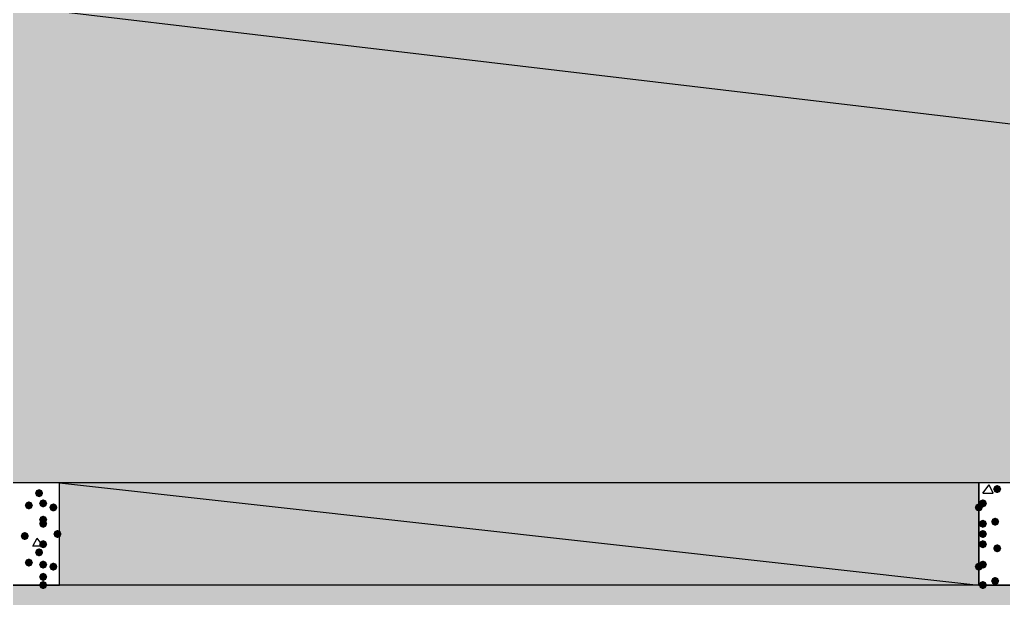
# Model space of a CAD drawing. Header units: millimetres. Extents: x 0 to 420, y 0 to 297.
# Drawn here: x 111.44 to 131.83, y 103.7 to 115.69 of the extents above; entities that cross this region are included whole.
import ezdxf

# ---------------------------------------------------------------- set-up
doc = ezdxf.new("R2010")
doc.units = ezdxf.units.MM
doc.layers.get('0').update_dxf_attribs({"linetype": 'CONTINUOUS'})

msp = doc.modelspace()

# ---------------------------------------------------------------- hatches: boundary and pattern name
at = {"true_color": 0x000008}
h = msp.add_hatch(color=0, dxfattribs=at)
h.paths.add_polyline_path([(194.902667, 125.179667), (33.528, 125.179667), (194.902667, 106.087333)], flags=0)
h.paths.add_polyline_path([(33.528, 125.179667), (194.902667, 106.087333), (33.528, 106.087333)], flags=0)
h = msp.add_hatch(color=0, dxfattribs=at)
h.paths.add_polyline_path([(131.318, 106.087333), (112.268, 106.087333), (131.318, 103.970667)], flags=0)
h.paths.add_polyline_path([(112.268, 106.087333), (131.318, 103.970667), (112.268, 103.970667)], flags=0)
at = {"true_color": 0x000007}
for points in [[(131.783667, 105.960333), (131.758796, 105.900538), (131.699, 105.875667), (131.639204, 105.900538), (131.614333, 105.960333), (131.639204, 106.020129), (131.699, 106.045), (131.758796, 106.020129)], [(111.929333, 105.875667), (111.904462, 105.815871), (111.844667, 105.791), (111.784871, 105.815871), (111.76, 105.875667), (111.784871, 105.935462), (111.844667, 105.960333), (111.904462, 105.935463)], [(111.717667, 105.621667), (111.692796, 105.561871), (111.633, 105.537), (111.573204, 105.561871), (111.548333, 105.621667), (111.573204, 105.681462), (111.633, 105.706333), (111.692796, 105.681463)], [(112.014, 105.664), (111.989129, 105.604204), (111.929333, 105.579333), (111.869538, 105.604204), (111.844667, 105.664), (111.869537, 105.723796), (111.929333, 105.748667), (111.989129, 105.723796)], [(112.225667, 105.579333), (112.200796, 105.519537), (112.141, 105.494667), (112.081204, 105.519537), (112.056333, 105.579333), (112.081204, 105.639129), (112.141, 105.664), (112.200796, 105.639129)], [(131.402667, 105.579333), (131.377796, 105.519537), (131.318, 105.494667), (131.258204, 105.519537), (131.233333, 105.579333), (131.258204, 105.639129), (131.318, 105.664), (131.377796, 105.639129)], [(131.487333, 105.664), (131.462463, 105.604204), (131.402667, 105.579333), (131.342871, 105.604204), (131.318, 105.664), (131.342871, 105.723796), (131.402667, 105.748667), (131.462462, 105.723796)], [(112.014, 105.325333), (111.989129, 105.265537), (111.929333, 105.240667), (111.869538, 105.265537), (111.844667, 105.325333), (111.869537, 105.385129), (111.929333, 105.41), (111.989129, 105.385129)], [(112.014, 105.240667), (111.989129, 105.180871), (111.929333, 105.156), (111.869538, 105.180871), (111.844667, 105.240667), (111.869537, 105.300462), (111.929333, 105.325333), (111.989129, 105.300463)], [(131.487333, 105.240667), (131.462463, 105.180871), (131.402667, 105.156), (131.342871, 105.180871), (131.318, 105.240667), (131.342871, 105.300462), (131.402667, 105.325333), (131.462462, 105.300463)], [(131.741333, 105.283), (131.716463, 105.223204), (131.656667, 105.198333), (131.596871, 105.223204), (131.572, 105.283), (131.596871, 105.342796), (131.656667, 105.367667), (131.716462, 105.342796)], [(111.633, 104.986667), (111.608129, 104.926871), (111.548333, 104.902), (111.488537, 104.926871), (111.463667, 104.986667), (111.488537, 105.046462), (111.548333, 105.071333), (111.608129, 105.046463)], [(112.310333, 105.029), (112.285463, 104.969204), (112.225667, 104.944333), (112.165871, 104.969204), (112.141, 105.029), (112.165871, 105.088796), (112.225667, 105.113667), (112.285462, 105.088796)], [(131.487333, 105.029), (131.462463, 104.969204), (131.402667, 104.944333), (131.342871, 104.969204), (131.318, 105.029), (131.342871, 105.088796), (131.402667, 105.113667), (131.462462, 105.088796)], [(112.014, 104.817333), (111.989129, 104.757537), (111.929333, 104.732667), (111.869538, 104.757537), (111.844667, 104.817333), (111.869537, 104.877129), (111.929333, 104.902), (111.989129, 104.877129)], [(131.487333, 104.817333), (131.462463, 104.757537), (131.402667, 104.732667), (131.342871, 104.757537), (131.318, 104.817333), (131.342871, 104.877129), (131.402667, 104.902), (131.462462, 104.877129)], [(131.783667, 104.732667), (131.758796, 104.672871), (131.699, 104.648), (131.639204, 104.672871), (131.614333, 104.732667), (131.639204, 104.792462), (131.699, 104.817333), (131.758796, 104.792463)], [(111.929333, 104.648), (111.904462, 104.588204), (111.844667, 104.563333), (111.784871, 104.588204), (111.76, 104.648), (111.784871, 104.707796), (111.844667, 104.732667), (111.904462, 104.707796)], [(111.717667, 104.436333), (111.692796, 104.376537), (111.633, 104.351667), (111.573204, 104.376537), (111.548333, 104.436333), (111.573204, 104.496129), (111.633, 104.521), (111.692796, 104.496129)], [(112.014, 104.394), (111.989129, 104.334204), (111.929333, 104.309333), (111.869538, 104.334204), (111.844667, 104.394), (111.869537, 104.453796), (111.929333, 104.478667), (111.989129, 104.453796)], [(112.225667, 104.351667), (112.200796, 104.291871), (112.141, 104.267), (112.081204, 104.291871), (112.056333, 104.351667), (112.081204, 104.411462), (112.141, 104.436333), (112.200796, 104.411463)], [(131.402667, 104.351667), (131.377796, 104.291871), (131.318, 104.267), (131.258204, 104.291871), (131.233333, 104.351667), (131.258204, 104.411462), (131.318, 104.436333), (131.377796, 104.411463)], [(131.487333, 104.394), (131.462463, 104.334204), (131.402667, 104.309333), (131.342871, 104.334204), (131.318, 104.394), (131.342871, 104.453796), (131.402667, 104.478667), (131.462462, 104.453796)], [(112.014, 104.14), (111.989129, 104.080204), (111.929333, 104.055333), (111.869538, 104.080204), (111.844667, 104.14), (111.869537, 104.199796), (111.929333, 104.224667), (111.989129, 104.199796)], [(112.014, 103.970667), (111.989129, 103.910871), (111.929333, 103.886), (111.869538, 103.910871), (111.844667, 103.970667), (111.869537, 104.030462), (111.929333, 104.055333), (111.989129, 104.030463)], [(131.487333, 103.970667), (131.462463, 103.910871), (131.402667, 103.886), (131.342871, 103.910871), (131.318, 103.970667), (131.342871, 104.030462), (131.402667, 104.055333), (131.462462, 104.030463)], [(131.741333, 104.055333), (131.716463, 103.995538), (131.656667, 103.970667), (131.596871, 103.995538), (131.572, 104.055333), (131.596871, 104.115129), (131.656667, 104.14), (131.716462, 104.115129)]]:
    msp.add_hatch(color=0, dxfattribs=at).paths.add_polyline_path(points, flags=0)
at = {"true_color": 0x000008}
h = msp.add_hatch(color=0, dxfattribs=at)
h.paths.add_polyline_path([(379.603, 103.970667), (33.528, 103.970667), (379.603, 84.920667)], flags=0)
h.paths.add_polyline_path([(33.528, 103.970667), (379.603, 84.920667), (33.528, 84.920667)], flags=0)

# ---------------------------------------------------------------- linework, layer by layer
at = {"color": 0, "true_color": 0x000008}
for points in [[(194.902667, 125.179667), (33.528, 125.179667), (194.902667, 106.087333)], [(33.528, 125.179667), (194.902667, 106.087333), (33.528, 106.087333)], [(131.318, 106.087333), (112.268, 106.087333), (131.318, 103.970667)], [(112.268, 106.087333), (131.318, 103.970667), (112.268, 103.970667)], [(379.603, 103.970667), (33.528, 103.970667), (379.603, 84.920667)]]:
    msp.add_lwpolyline(points, close=True, dxfattribs=at)
at = {"color": 0, "true_color": 0x000007}
for points in [[(110.151333, 106.087333), (110.151333, 103.970667), (112.268, 103.970667), (112.268, 106.087333)], [(131.318, 106.087333), (131.318, 103.970667), (133.434667, 103.970667), (133.434667, 106.087333)]]:
    msp.add_lwpolyline(points, close=True, dxfattribs=at)
for points in [[(131.402667, 105.875667), (131.529667, 106.045)], [(131.614333, 105.875667), (131.529667, 106.045)], [(131.402667, 105.875667), (131.614333, 105.875667)], [(111.929333, 104.775), (111.717667, 104.775), (111.802333, 104.944333)], [(111.929333, 104.775), (111.802333, 104.944333)]]:
    msp.add_lwpolyline(points, dxfattribs=at)

doc.saveas('drawing.dxf')
